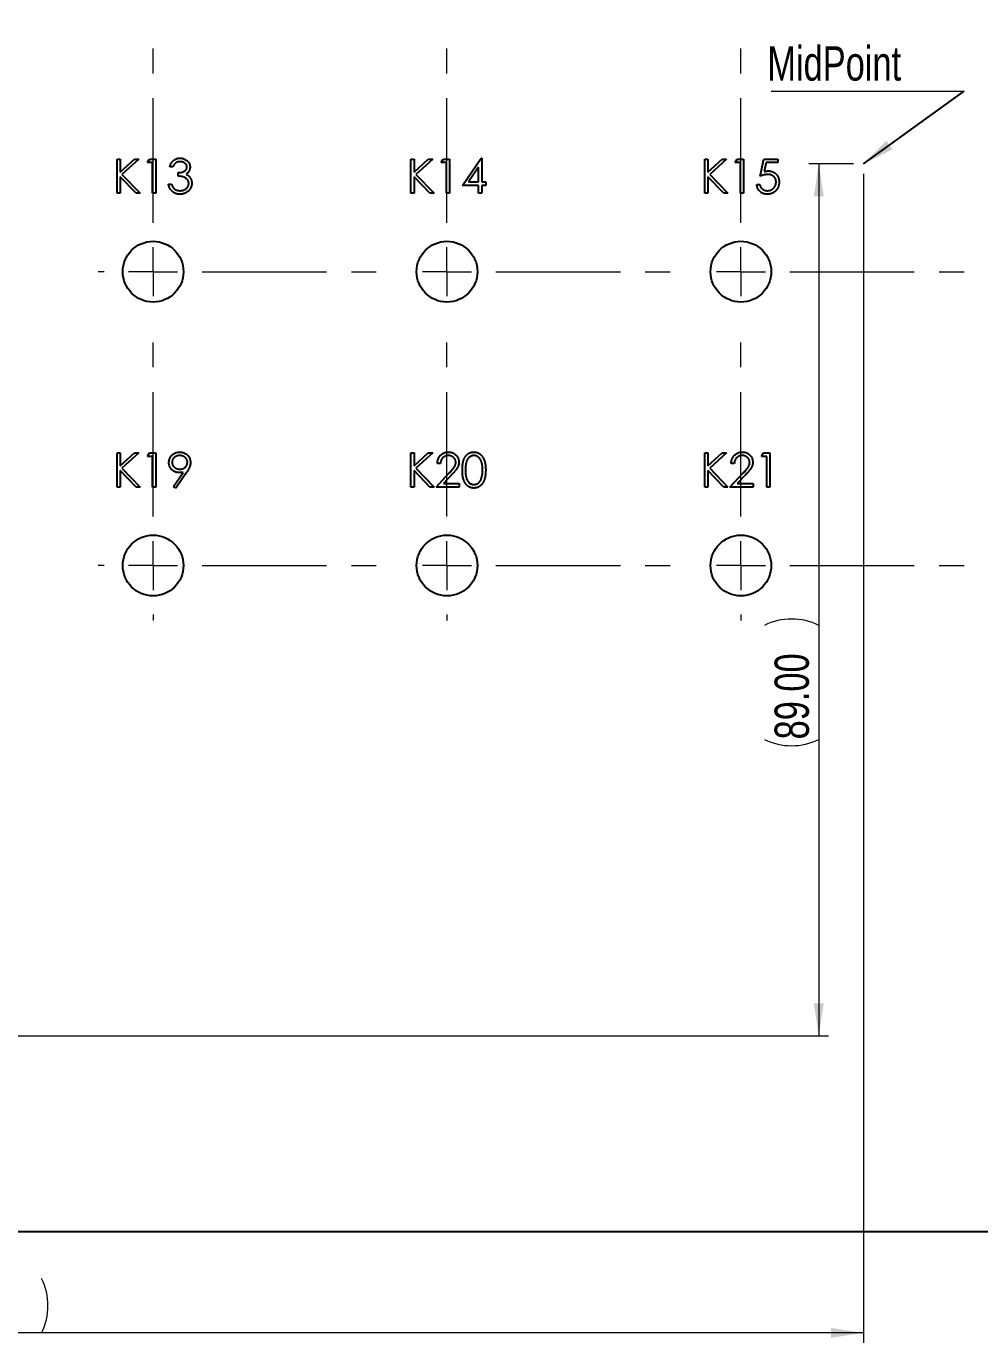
# Model space of a CAD drawing. Header units: millimetres. Extents: x 0 to 589, y 0 to 415.
# Drawn here: x 170.3 to 267.6, y 151.4 to 285.8 of the extents above; entities that cross this region are included whole.
import ezdxf

# ---------------------------------------------------------------- set-up
doc = ezdxf.new("R2010")
doc.units = ezdxf.units.MM
doc.linetypes.add('CENTERX2', pattern=[20.32, 12.7, -2.54, 2.54, -2.54])
doc.styles.add('SLDTEXTSTYLE1', font='TXT', dxfattribs={"width": 0.75})
doc.dimstyles.new('SLDDIMSTYLE0', dxfattribs={"dimtxt": 3.5, "dimasz": 3.302, "dimexe": 0, "dimexo": 0.0625, "dimgap": 0.875, "dimtad": 1, "dimrnd": 1e-09, "dimzin": 4, "dimdsep": 46, "dimtxsty": 'SLDTEXTSTYLE1', "dimsah": 1, "dimcen": 0.09, "dimadec": 0, "dimazin": 1, "dimtfac": 1, "dimtofl": 0, "dimtmove": 0, "dimatfit": 3, "dimfxl": 1, "dimfrac": 2, "dimtolj": 1, "dimtzin": 12, "dimarcsym": 0})
doc.dimstyles.new('SLDDIMSTYLE4', dxfattribs={"dimtxt": 0.18, "dimasz": 3.302, "dimexe": 0, "dimexo": 0.0625, "dimgap": 0, "dimtad": 0, "dimtih": 1, "dimtoh": 1, "dimdec": 0, "dimrnd": 1e-09, "dimzin": 0, "dimdsep": 46, "dimtxsty": 'Standard', "dimsah": 1, "dimcen": 0.09, "dimadec": 0, "dimazin": 0, "dimtfac": 3.302, "dimtdec": 0, "dimtofl": 0, "dimtmove": 0, "dimatfit": 3, "dimfxl": 1, "dimfrac": 2, "dimtolj": 1, "dimtzin": 0, "dimarcsym": 0})

# ---------------------------------------------------------------- blocks, each defined once
blk = doc.blocks.new('_D_4')
at = {"color": 7, "linetype": 'Continuous', "lineweight": 0}
for p, q in [((255.75, 270.76), (255.75, 151.42)), ((73.75, 181.76), (73.75, 151.42)), ((255.75, 152.42), (73.75, 152.42))]:
    blk.add_line(p, q, dxfattribs=at)
at = {"color": 7, "linetype": 'Continuous', "lineweight": 18}
for centre, start, end in [((163.2, 155.2), 153.4349, 206.5651), ((166.31, 155.2), 333.4349, 26.5651)]:
    blk.add_arc(centre, 6.21, start, end, dxfattribs=at)
for points in [[(73.75, 152.42), (77.05, 151.91), (77.05, 152.93)], [(255.75, 152.42), (252.45, 152.93), (252.45, 151.91)]]:
    blk.add_solid(points, dxfattribs=at)
at = {"color": 7, "linetype": 'Continuous', "lineweight": 18, "insert": (157.64, 156.93), "char_height": 3.5, "attachment_point": 1, "style": 'SLDTEXTSTYLE1'}
blk.add_mtext('182.00', dxfattribs=at)
blk = doc.blocks.new('_D_5')
at = {"color": 7, "linetype": 'Continuous', "lineweight": 0}
for p, q in [((254.75, 271.76), (250.2, 271.76)), ((251.2, 271.76), (251.2, 182.76)), ((146.25, 182.76), (252.2, 182.76))]:
    blk.add_line(p, q, dxfattribs=at)
at = {"color": 7, "linetype": 'Continuous', "lineweight": 18}
for centre, start, end in [((248.43, 219.09), 63.4349, 116.5651), ((248.43, 218.57), 243.4349, 296.5651)]:
    blk.add_arc(centre, 6.21, start, end, dxfattribs=at)
for points in [[(251.2, 271.76), (250.7, 268.46), (251.71, 268.46)], [(251.2, 182.76), (251.71, 186.06), (250.7, 186.06)]]:
    blk.add_solid(points, dxfattribs=at)
at = {"color": 7, "linetype": 'Continuous', "lineweight": 18, "insert": (246.69, 213.01), "char_height": 3.5, "attachment_point": 1, "rotation": 90, "style": 'SLDTEXTSTYLE1'}
blk.add_mtext('89.00', dxfattribs=at)
blk = doc.blocks.new('SW_NOTE_0')
at = {"color": 0, "linetype": 'Continuous', "lineweight": 0}
blk.add_line((-19.71, 0), (0, 0), dxfattribs=at)
at = {"color": 0, "linetype": 'Continuous', "lineweight": 0, "insert": (-20.1, 4.59), "char_height": 3.5, "attachment_point": 1, "style": 'SLDTEXTSTYLE1'}
blk.add_mtext('MidPoint', dxfattribs=at)
blk = doc.blocks.new('SW_CENTERMARKSYMBOL_6')
at = {"color": 0, "linetype": 'Continuous', "lineweight": 18}
for p, q in [((-120, 5), (-120, 5.6)), ((-90, 5), (-90, 5.6)), ((-60, 5), (-60, 5.6)), ((-30, 5), (-30, 5.6)), ((0, 5), (0, 5.6)), ((30, 5), (30, 5.6)), ((-120, 0), (-120, 2.5)), ((-90, 0), (-90, 2.5)), ((-60, 0), (-60, 2.5)), ((-30, 0), (-30, 2.5)), ((0, 0), (0, 2.5)), ((30, 0), (30, 2.5)), ((-125, 0), (-125.6, 0)), ((-120, 0), (-122.5, 0)), ((-120, 0), (-120, -2.5)), ((-120, 0), (-117.5, 0)), ((-90, 0), (-92.5, 0)), ((-90, 0), (-90, -2.5)), ((-90, 0), (-87.5, 0)), ((-60, 0), (-62.5, 0)), ((-60, 0), (-60, -2.5)), ((-60, 0), (-57.5, 0)), ((-30, 0), (-32.5, 0)), ((-30, 0), (-30, -2.5)), ((-30, 0), (-27.5, 0)), ((0, 0), (-2.5, 0)), ((0, 0), (0, -2.5)), ((0, 0), (2.5, 0)), ((30, 0), (27.5, 0)), ((30, 0), (30, -2.5)), ((30, 0), (32.5, 0)), ((35, 0), (35.6, 0)), ((-120, -30), (-120, -27.5)), ((-90, -30), (-90, -27.5)), ((-60, -30), (-60, -27.5)), ((-30, -30), (-30, -27.5)), ((0, -30), (0, -27.5)), ((30, -30), (30, -27.5)), ((-125, -30), (-125.6, -30)), ((-120, -30), (-122.5, -30)), ((-120, -30), (-120, -32.5)), ((-120, -30), (-117.5, -30)), ((-90, -30), (-92.5, -30)), ((-90, -30), (-90, -32.5)), ((-90, -30), (-87.5, -30)), ((-60, -30), (-62.5, -30)), ((-60, -30), (-60, -32.5)), ((-60, -30), (-57.5, -30)), ((-30, -30), (-32.5, -30)), ((-30, -30), (-30, -32.5)), ((-30, -30), (-27.5, -30)), ((0, -30), (-2.5, -30)), ((0, -30), (0, -32.5)), ((0, -30), (2.5, -30)), ((30, -30), (27.5, -30)), ((30, -30), (30, -32.5)), ((30, -30), (32.5, -30)), ((35, -30), (35.6, -30)), ((-120, -60), (-120, -57.5)), ((-90, -60), (-90, -57.5)), ((-60, -60), (-60, -57.5)), ((-30, -60), (-30, -57.5)), ((0, -60), (0, -57.5)), ((30, -60), (30, -57.5)), ((-125, -60), (-125.6, -60)), ((-120, -60), (-122.5, -60)), ((-120, -60), (-120, -62.5)), ((-120, -60), (-117.5, -60)), ((-90, -60), (-92.5, -60)), ((-90, -60), (-90, -62.5)), ((-90, -60), (-87.5, -60)), ((-60, -60), (-62.5, -60)), ((-60, -60), (-60, -62.5)), ((-60, -60), (-57.5, -60)), ((-30, -60), (-32.5, -60)), ((-30, -60), (-30, -62.5)), ((-30, -60), (-27.5, -60)), ((0, -60), (-2.5, -60)), ((0, -60), (0, -62.5)), ((0, -60), (2.5, -60)), ((30, -60), (27.5, -60)), ((30, -60), (30, -62.5)), ((30, -60), (32.5, -60)), ((35, -60), (35.6, -60)), ((-120, -90), (-120, -87.5)), ((-90, -90), (-90, -87.5)), ((-60, -90), (-60, -87.5)), ((-30, -90), (-30, -87.5)), ((0, -90), (0, -87.5)), ((30, -90), (30, -87.5)), ((-125, -90), (-125.6, -90)), ((-120, -90), (-122.5, -90)), ((-120, -90), (-120, -92.5)), ((-120, -90), (-117.5, -90)), ((-90, -90), (-92.5, -90)), ((-90, -90), (-90, -92.5)), ((-90, -90), (-87.5, -90)), ((-60, -90), (-62.5, -90)), ((-60, -90), (-60, -92.5)), ((-60, -90), (-57.5, -90)), ((-30, -90), (-32.5, -90)), ((-30, -90), (-30, -92.5)), ((-30, -90), (-27.5, -90)), ((0, -90), (-2.5, -90)), ((0, -90), (0, -92.5)), ((0, -90), (2.5, -90)), ((30, -90), (27.5, -90)), ((30, -90), (30, -92.5)), ((30, -90), (32.5, -90)), ((35, -90), (35.6, -90)), ((-120, -95), (-120, -95.6)), ((-90, -95), (-90, -95.6)), ((-60, -95), (-60, -95.6)), ((-30, -95), (-30, -95.6)), ((0, -95), (0, -95.6)), ((30, -95), (30, -95.6))]:
    blk.add_line(p, q, dxfattribs=at)
at = {"color": 0, "linetype": 'CENTERX2', "lineweight": 18}
for p, q in [((-115, 0), (-95, 0)), ((-85, 0), (-65, 0)), ((-55, 0), (-35, 0)), ((-25, 0), (-5, 0)), ((5, 0), (25, 0)), ((-120, -25), (-120, -5)), ((-90, -25), (-90, -5)), ((-60, -25), (-60, -5)), ((-30, -25), (-30, -5)), ((0, -25), (0, -5)), ((30, -25), (30, -5)), ((-115, -30), (-95, -30)), ((-85, -30), (-65, -30)), ((-55, -30), (-35, -30)), ((-25, -30), (-5, -30)), ((5, -30), (25, -30)), ((-120, -55), (-120, -35)), ((-90, -55), (-90, -35)), ((-60, -55), (-60, -35)), ((-30, -55), (-30, -35)), ((0, -55), (0, -35)), ((30, -55), (30, -35)), ((-115, -60), (-95, -60)), ((-85, -60), (-65, -60)), ((-55, -60), (-35, -60)), ((-25, -60), (-5, -60)), ((5, -60), (25, -60)), ((-120, -85), (-120, -65)), ((-90, -85), (-90, -65)), ((-60, -85), (-60, -65)), ((-30, -85), (-30, -65)), ((0, -85), (0, -65)), ((30, -85), (30, -65)), ((-115, -90), (-95, -90)), ((-85, -90), (-65, -90)), ((-55, -90), (-35, -90)), ((-25, -90), (-5, -90)), ((5, -90), (25, -90))]:
    blk.add_line(p, q, dxfattribs=at)

msp = doc.modelspace()

# ---------------------------------------------------------------- linework, layer by layer
at = {"color": 7, "linetype": 'Continuous', "lineweight": 25}
for p, q in [((179.572, 272.26), (179.886, 272.26)), ((179.572, 268.76), (179.572, 272.26)), ((179.886, 270.927), (181.345, 272.26)), ((179.886, 272.26), (179.886, 270.927)), ((181.793, 272.26), (180.073, 270.689)), ((181.345, 272.26), (181.793, 272.26)), ((182.668, 271.901), (182.873, 272.26)), ((183.206, 271.901), (182.668, 271.901)), ((182.873, 272.26), (183.52, 272.26)), ((183.206, 268.76), (183.206, 271.901)), ((183.52, 272.26), (183.52, 268.76)), ((209.572, 272.26), (209.886, 272.26)), ((209.572, 268.76), (209.572, 272.26)), ((209.886, 270.927), (211.345, 272.26)), ((209.886, 272.26), (209.886, 270.927)), ((211.793, 272.26), (210.073, 270.689)), ((211.345, 272.26), (211.793, 272.26)), ((212.668, 271.901), (212.873, 272.26)), ((213.206, 271.901), (212.668, 271.901)), ((212.873, 272.26), (213.52, 272.26)), ((213.206, 268.76), (213.206, 271.901)), ((213.52, 272.26), (213.52, 268.76)), ((214.822, 269.568), (216.732, 272.35)), ((216.732, 272.35), (216.796, 272.35)), ((216.796, 272.35), (216.796, 269.927)), ((239.572, 272.26), (239.886, 272.26)), ((239.572, 268.76), (239.572, 272.26)), ((239.886, 270.927), (241.345, 272.26)), ((239.886, 272.26), (239.886, 270.927)), ((241.793, 272.26), (240.073, 270.689)), ((241.345, 272.26), (241.793, 272.26)), ((242.668, 271.901), (242.873, 272.26)), ((243.206, 271.901), (242.668, 271.901)), ((242.873, 272.26), (243.52, 272.26)), ((243.206, 268.76), (243.206, 271.901)), ((243.52, 272.26), (243.52, 268.76)), ((245.226, 270.51), (245.584, 272.26)), ((245.584, 272.26), (247.02, 272.26)), ((245.83, 271.901), (245.641, 270.98)), ((247.02, 271.901), (245.83, 271.901)), ((247.02, 272.26), (247.02, 271.901)), ((179.886, 270.449), (179.886, 268.76)), ((181.509, 268.76), (179.886, 270.449)), ((180.073, 270.689), (181.927, 268.76)), ((185.27, 271.452), (184.956, 271.452)), ((185.809, 270.51), (185.809, 270.869)), ((209.886, 270.449), (209.886, 268.76)), ((211.509, 268.76), (209.886, 270.449)), ((210.073, 270.689), (211.927, 268.76)), ((216.482, 271.447), (215.439, 269.927)), ((216.482, 269.927), (216.482, 271.447)), ((239.886, 270.449), (239.886, 268.76)), ((241.509, 268.76), (239.886, 270.449)), ((240.073, 270.689), (241.927, 268.76)), ((184.822, 269.702), (185.136, 269.702)), ((216.482, 269.568), (214.822, 269.568)), ((215.439, 269.927), (216.482, 269.927)), ((216.482, 268.76), (216.482, 269.568)), ((216.796, 269.927), (217.2, 269.927)), ((216.796, 269.568), (216.796, 268.76)), ((217.2, 269.568), (216.796, 269.568)), ((217.2, 269.927), (217.2, 269.568)), ((244.867, 269.657), (245.181, 269.657)), ((179.886, 268.76), (179.572, 268.76)), ((181.927, 268.76), (181.509, 268.76)), ((183.52, 268.76), (183.206, 268.76)), ((209.886, 268.76), (209.572, 268.76)), ((211.927, 268.76), (211.509, 268.76)), ((213.52, 268.76), (213.206, 268.76)), ((216.796, 268.76), (216.482, 268.76)), ((239.886, 268.76), (239.572, 268.76)), ((241.927, 268.76), (241.509, 268.76)), ((243.52, 268.76), (243.206, 268.76)), ((179.572, 242.26), (179.886, 242.26)), ((179.572, 238.76), (179.572, 242.26)), ((179.886, 240.927), (181.345, 242.26)), ((179.886, 242.26), (179.886, 240.927)), ((181.793, 242.26), (180.073, 240.689)), ((181.345, 242.26), (181.793, 242.26)), ((182.668, 241.901), (182.873, 242.26)), ((183.206, 241.901), (182.668, 241.901)), ((182.873, 242.26), (183.52, 242.26)), ((183.206, 238.76), (183.206, 241.901)), ((183.52, 242.26), (183.52, 238.76)), ((209.572, 242.26), (209.886, 242.26)), ((209.572, 238.76), (209.572, 242.26)), ((209.886, 240.927), (211.345, 242.26)), ((209.886, 242.26), (209.886, 240.927)), ((211.793, 242.26), (210.073, 240.689)), ((211.345, 242.26), (211.793, 242.26)), ((239.572, 242.26), (239.886, 242.26)), ((239.572, 238.76), (239.572, 242.26)), ((239.886, 240.927), (241.345, 242.26)), ((239.886, 242.26), (239.886, 240.927)), ((241.793, 242.26), (240.073, 240.689)), ((241.345, 242.26), (241.793, 242.26)), ((245.36, 241.901), (245.566, 242.26)), ((245.899, 241.901), (245.36, 241.901)), ((245.566, 242.26), (246.213, 242.26)), ((245.899, 238.76), (245.899, 241.901)), ((246.213, 242.26), (246.213, 238.76)), ((180.073, 240.689), (181.927, 238.76)), ((210.073, 240.689), (211.927, 238.76)), ((212.578, 241.183), (212.264, 241.183)), ((240.073, 240.689), (241.927, 238.76)), ((242.578, 241.183), (242.264, 241.183)), ((179.886, 240.449), (179.886, 238.76)), ((181.509, 238.76), (179.886, 240.449)), ((185.333, 238.845), (186.307, 240.267)), ((186.662, 240.246), (185.584, 238.67)), ((209.886, 240.449), (209.886, 238.76)), ((211.509, 238.76), (209.886, 240.449)), ((212.129, 238.76), (213.487, 240.208)), ((213.755, 240.053), (212.879, 239.119)), ((239.886, 240.449), (239.886, 238.76)), ((241.509, 238.76), (239.886, 240.449)), ((242.129, 238.76), (243.487, 240.208)), ((243.755, 240.053), (242.879, 239.119)), ((179.886, 238.76), (179.572, 238.76)), ((181.927, 238.76), (181.509, 238.76)), ((183.52, 238.76), (183.206, 238.76)), ((185.584, 238.67), (185.333, 238.845)), ((209.886, 238.76), (209.572, 238.76)), ((211.927, 238.76), (211.509, 238.76)), ((214.508, 238.76), (212.129, 238.76)), ((212.879, 239.119), (214.508, 239.119)), ((214.508, 239.119), (214.508, 238.76)), ((239.886, 238.76), (239.572, 238.76)), ((241.927, 238.76), (241.509, 238.76)), ((244.508, 238.76), (242.129, 238.76)), ((242.879, 239.119), (244.508, 239.119)), ((244.508, 239.119), (244.508, 238.76)), ((246.213, 238.76), (245.899, 238.76)), ((43.251, 162.76), (468.251, 162.76))]:
    msp.add_line(p, q, dxfattribs=at)
for centre in [(183.251, 260.76), (213.251, 260.76), (243.251, 260.76), (183.251, 230.76), (213.251, 230.76), (243.251, 230.76)]:
    msp.add_circle(centre, 3.1, dxfattribs=at)
for points, knots in [([(184.956, 271.452), (184.965, 271.487), (184.981, 271.556), (185.016, 271.655), (185.054, 271.748), (185.099, 271.834), (185.149, 271.915), (185.206, 271.988), (185.267, 272.057), (185.335, 272.118), (185.406, 272.173), (185.481, 272.219), (185.559, 272.26), (185.641, 272.293), (185.726, 272.318), (185.814, 272.336), (185.905, 272.348), (185.967, 272.349), (185.998, 272.35)], [0, 0, 0, 0, 0.0726253, 0.1419766, 0.2089849, 0.2739569, 0.3368893, 0.398745, 0.4601159, 0.5208249, 0.5809945, 0.6401519, 0.6986225, 0.7572711, 0.8164267, 0.876254, 0.9371653, 1, 1, 1, 1]), ([(186.002, 271.991), (185.963, 271.989), (185.885, 271.987), (185.772, 271.963), (185.668, 271.925), (185.588, 271.879), (185.53, 271.835), (185.487, 271.796), (185.446, 271.752), (185.408, 271.702), (185.37, 271.648), (185.335, 271.587), (185.301, 271.522), (185.281, 271.476), (185.27, 271.452)], [0, 0, 0, 0, 0.1227119, 0.239685, 0.3518159, 0.4637661, 0.5208178, 0.5794483, 0.6406041, 0.7052975, 0.7736339, 0.8446694, 0.9200565, 1, 1, 1, 1]), ([(185.998, 272.35), (186.044, 272.348), (186.134, 272.346), (186.267, 272.321), (186.395, 272.281), (186.517, 272.227), (186.63, 272.16), (186.731, 272.08), (186.818, 271.988), (186.891, 271.888), (186.948, 271.78), (186.99, 271.669), (187.015, 271.556), (187.019, 271.479), (187.02, 271.44)], [0, 0, 0, 0, 0.0902542, 0.1785398, 0.266093, 0.354631, 0.4418862, 0.5257469, 0.6081136, 0.6901973, 0.7708215, 0.8483262, 0.9240117, 1, 1, 1, 1]), ([(186.706, 271.442), (186.706, 271.46), (186.705, 271.496), (186.695, 271.549), (186.679, 271.601), (186.658, 271.651), (186.629, 271.698), (186.594, 271.744), (186.553, 271.787), (186.506, 271.828), (186.456, 271.867), (186.401, 271.9), (186.342, 271.928), (186.281, 271.951), (186.216, 271.969), (186.147, 271.981), (186.076, 271.989), (186.027, 271.99), (186.002, 271.991)], [0, 0, 0, 0, 0.0552745, 0.1099661, 0.1632474, 0.2180762, 0.2733009, 0.3309093, 0.3909945, 0.454176, 0.5188615, 0.5833105, 0.6485167, 0.7150309, 0.7825021, 0.8523227, 0.9249285, 1, 1, 1, 1]), ([(185.809, 270.869), (185.852, 270.87), (185.937, 270.871), (186.061, 270.888), (186.179, 270.913), (186.29, 270.949), (186.39, 270.992), (186.478, 271.042), (186.55, 271.098), (186.608, 271.159), (186.652, 271.226), (186.684, 271.295), (186.703, 271.367), (186.705, 271.417), (186.706, 271.442)], [0, 0, 0, 0, 0.1101656, 0.2157873, 0.3180274, 0.417574, 0.5116505, 0.5961621, 0.6729345, 0.7436696, 0.810677, 0.874059, 0.9366963, 1, 1, 1, 1]), ([(186.886, 269.77), (186.884, 269.802), (186.881, 269.867), (186.858, 269.963), (186.82, 270.055), (186.766, 270.142), (186.701, 270.223), (186.624, 270.295), (186.536, 270.355), (186.455, 270.396), (186.383, 270.424), (186.322, 270.442), (186.253, 270.458), (186.178, 270.473), (186.096, 270.485), (186.006, 270.496), (185.91, 270.504), (185.843, 270.508), (185.809, 270.51)], [0, 0, 0, 0, 0.0669092, 0.1334854, 0.2010351, 0.2712343, 0.34288, 0.4138361, 0.4859766, 0.5602296, 0.5998842, 0.6440548, 0.6918919, 0.7446875, 0.8014918, 0.8628577, 0.9293284, 1, 1, 1, 1]), ([(187.02, 271.44), (187.019, 271.403), (187.017, 271.331), (186.998, 271.225), (186.965, 271.126), (186.92, 271.032), (186.862, 270.944), (186.791, 270.862), (186.707, 270.786), (186.644, 270.743), (186.612, 270.72)], [0, 0, 0, 0, 0.1280675, 0.2506083, 0.3706302, 0.4900722, 0.6103748, 0.7343131, 0.8632165, 1, 1, 1, 1]), ([(186.612, 270.72), (186.649, 270.702), (186.723, 270.667), (186.823, 270.597), (186.914, 270.516), (186.965, 270.453), (186.991, 270.422)], [0, 0, 0, 0, 0.2538796, 0.5030089, 0.7502911, 1, 1, 1, 1]), ([(186.991, 270.422), (187.008, 270.399), (187.041, 270.353), (187.082, 270.279), (187.12, 270.205), (187.149, 270.128), (187.172, 270.049), (187.188, 269.968), (187.198, 269.884), (187.199, 269.828), (187.2, 269.8)], [0, 0, 0, 0, 0.12813551, 0.25417271, 0.37811165, 0.50171226, 0.62398631, 0.74709561, 0.87287464, 1, 1, 1, 1]), ([(245.997, 270.689), (245.97, 270.689), (245.914, 270.688), (245.828, 270.679), (245.737, 270.665), (245.643, 270.645), (245.544, 270.619), (245.442, 270.589), (245.335, 270.552), (245.263, 270.524), (245.226, 270.51)], [0, 0, 0, 0, 0.10220304, 0.21102334, 0.32509966, 0.4465021, 0.57378772, 0.70890071, 0.85035787, 1, 1, 1, 1]), ([(245.641, 270.98), (245.678, 270.991), (245.75, 271.01), (245.856, 271.032), (245.957, 271.046), (246.022, 271.048), (246.054, 271.048)], [0, 0, 0, 0, 0.2750684, 0.5329015, 0.7739735, 1, 1, 1, 1]), ([(246.841, 269.917), (246.84, 269.945), (246.839, 270), (246.828, 270.08), (246.81, 270.156), (246.785, 270.228), (246.752, 270.297), (246.713, 270.361), (246.666, 270.421), (246.612, 270.476), (246.552, 270.527), (246.487, 270.57), (246.417, 270.606), (246.342, 270.638), (246.262, 270.661), (246.178, 270.678), (246.089, 270.687), (246.028, 270.689), (245.997, 270.689)], [0, 0, 0, 0, 0.0653514, 0.127916, 0.1883602, 0.2472161, 0.3056301, 0.3637698, 0.4226609, 0.4826873, 0.5433002, 0.604118, 0.6649649, 0.7274135, 0.7914676, 0.8580554, 0.9270368, 1, 1, 1, 1]), ([(246.054, 271.048), (246.093, 271.048), (246.169, 271.046), (246.282, 271.03), (246.389, 271.005), (246.491, 270.97), (246.588, 270.925), (246.679, 270.869), (246.765, 270.803), (246.845, 270.728), (246.918, 270.645), (246.981, 270.556), (247.035, 270.461), (247.079, 270.36), (247.114, 270.254), (247.137, 270.142), (247.152, 270.025), (247.154, 269.944), (247.155, 269.903)], [0, 0, 0, 0, 0.06580765, 0.12939427, 0.19089406, 0.25128107, 0.31081496, 0.37037099, 0.43076826, 0.49288125, 0.55510395, 0.61606705, 0.67725603, 0.73825981, 0.80076213, 0.86477758, 0.93104529, 1, 1, 1, 1]), ([(185.989, 268.67), (185.952, 268.671), (185.878, 268.673), (185.77, 268.684), (185.666, 268.706), (185.568, 268.734), (185.474, 268.771), (185.385, 268.816), (185.301, 268.869), (185.222, 268.931), (185.148, 269.001), (185.081, 269.079), (185.02, 269.164), (184.967, 269.257), (184.92, 269.357), (184.88, 269.465), (184.846, 269.58), (184.83, 269.661), (184.822, 269.702)], [0, 0, 0, 0, 0.0655412, 0.1289632, 0.1903771, 0.2500924, 0.3085484, 0.366398, 0.4245422, 0.48317, 0.5422434, 0.6017394, 0.662506, 0.7248555, 0.7891278, 0.8563464, 0.9262952, 1, 1, 1, 1]), ([(185.136, 269.702), (185.144, 269.675), (185.16, 269.623), (185.187, 269.547), (185.218, 269.478), (185.251, 269.415), (185.286, 269.357), (185.325, 269.305), (185.365, 269.258), (185.395, 269.231), (185.41, 269.218)], [0, 0, 0, 0, 0.1497704, 0.2913164, 0.4259664, 0.5521596, 0.6715274, 0.7861216, 0.8953251, 1, 1, 1, 1]), ([(185.41, 269.218), (185.43, 269.203), (185.469, 269.173), (185.532, 269.135), (185.599, 269.101), (185.671, 269.076), (185.746, 269.054), (185.826, 269.04), (185.909, 269.03), (185.966, 269.03), (185.995, 269.029)], [0, 0, 0, 0, 0.1182713, 0.2361775, 0.3556629, 0.4759042, 0.6001273, 0.7286081, 0.8613135, 1, 1, 1, 1]), ([(187.2, 269.8), (187.198, 269.751), (187.194, 269.653), (187.162, 269.508), (187.113, 269.367), (187.042, 269.232), (186.957, 269.106), (186.854, 268.993), (186.737, 268.895), (186.606, 268.814), (186.465, 268.749), (186.313, 268.704), (186.154, 268.675), (186.045, 268.672), (185.989, 268.67)], [0, 0, 0, 0, 0.0796483, 0.1589217, 0.2396195, 0.3226094, 0.4060346, 0.4876021, 0.5696846, 0.6530361, 0.7374357, 0.8224778, 0.9097477, 1, 1, 1, 1]), ([(185.995, 269.029), (186.027, 269.03), (186.091, 269.031), (186.185, 269.042), (186.274, 269.058), (186.357, 269.083), (186.436, 269.114), (186.509, 269.153), (186.578, 269.198), (186.642, 269.249), (186.699, 269.306), (186.749, 269.365), (186.791, 269.426), (186.826, 269.49), (186.853, 269.557), (186.871, 269.626), (186.884, 269.697), (186.885, 269.745), (186.886, 269.77)], [0, 0, 0, 0, 0.07607174, 0.14875171, 0.21840279, 0.28575958, 0.35059802, 0.41496404, 0.47806934, 0.54176068, 0.60434986, 0.66407502, 0.72146362, 0.77758713, 0.83264445, 0.88784351, 0.94346034, 1, 1, 1, 1]), ([(245.934, 268.67), (245.899, 268.671), (245.831, 268.672), (245.73, 268.686), (245.634, 268.707), (245.541, 268.737), (245.453, 268.776), (245.37, 268.824), (245.289, 268.879), (245.215, 268.944), (245.145, 269.015), (245.084, 269.092), (245.028, 269.174), (244.981, 269.261), (244.94, 269.353), (244.909, 269.45), (244.883, 269.552), (244.872, 269.622), (244.867, 269.657)], [0, 0, 0, 0, 0.06542114, 0.12870837, 0.19023614, 0.2507244, 0.31063718, 0.37076641, 0.43161474, 0.49352297, 0.55588346, 0.61734237, 0.67866804, 0.74071136, 0.80298536, 0.86680258, 0.93234717, 1, 1, 1, 1]), ([(245.181, 269.657), (245.188, 269.624), (245.203, 269.56), (245.236, 269.47), (245.276, 269.389), (245.323, 269.318), (245.38, 269.255), (245.444, 269.2), (245.517, 269.15), (245.597, 269.108), (245.682, 269.072), (245.771, 269.048), (245.861, 269.032), (245.922, 269.03), (245.953, 269.029)], [0, 0, 0, 0, 0.0946873, 0.1819942, 0.2643769, 0.3421799, 0.4186176, 0.4965091, 0.5773691, 0.6615106, 0.7467326, 0.831258, 0.9152056, 1, 1, 1, 1]), ([(247.155, 269.903), (247.154, 269.875), (247.153, 269.818), (247.146, 269.734), (247.133, 269.652), (247.116, 269.571), (247.093, 269.493), (247.066, 269.416), (247.033, 269.341), (246.996, 269.267), (246.955, 269.197), (246.909, 269.132), (246.861, 269.069), (246.809, 269.012), (246.752, 268.958), (246.693, 268.909), (246.63, 268.864), (246.563, 268.824), (246.494, 268.787), (246.422, 268.756), (246.347, 268.729), (246.27, 268.708), (246.19, 268.691), (246.107, 268.679), (246.021, 268.671), (245.964, 268.67), (245.934, 268.67)], [0, 0, 0, 0, 0.0440145, 0.0874341, 0.1301184, 0.1725537, 0.2145548, 0.2562981, 0.2984382, 0.340849, 0.3827152, 0.423924, 0.4642462, 0.5040737, 0.5438619, 0.5835667, 0.6230943, 0.6632291, 0.7035513, 0.7439379, 0.7845413, 0.8257501, 0.8677574, 0.9107452, 0.9549144, 1, 1, 1, 1]), ([(245.953, 269.029), (245.983, 269.03), (246.042, 269.032), (246.128, 269.044), (246.212, 269.063), (246.292, 269.092), (246.37, 269.127), (246.443, 269.171), (246.514, 269.223), (246.58, 269.282), (246.641, 269.347), (246.695, 269.416), (246.74, 269.49), (246.777, 269.568), (246.806, 269.65), (246.826, 269.735), (246.838, 269.825), (246.84, 269.886), (246.841, 269.917)], [0, 0, 0, 0, 0.0642073, 0.1264247, 0.1876803, 0.2482164, 0.3083051, 0.369661, 0.4316986, 0.4959469, 0.559758, 0.6222954, 0.6839106, 0.7450924, 0.8067402, 0.8690866, 0.93329, 1, 1, 1, 1]), ([(184.867, 241.278), (184.868, 241.327), (184.872, 241.423), (184.899, 241.563), (184.944, 241.696), (185.007, 241.821), (185.086, 241.936), (185.181, 242.039), (185.292, 242.13), (185.415, 242.208), (185.548, 242.271), (185.688, 242.317), (185.833, 242.344), (185.931, 242.348), (185.981, 242.35)], [0, 0, 0, 0, 0.0852491, 0.1673266, 0.2481753, 0.3288291, 0.4099081, 0.4905845, 0.5729935, 0.6582649, 0.7442216, 0.8290604, 0.9139383, 1, 1, 1, 1]), ([(185.964, 241.991), (185.938, 241.99), (185.886, 241.988), (185.808, 241.979), (185.735, 241.963), (185.663, 241.941), (185.595, 241.912), (185.53, 241.877), (185.468, 241.835), (185.41, 241.788), (185.355, 241.736), (185.309, 241.681), (185.27, 241.623), (185.237, 241.563), (185.212, 241.5), (185.193, 241.434), (185.183, 241.365), (185.181, 241.319), (185.181, 241.295)], [0, 0, 0, 0, 0.0687118, 0.1348121, 0.1995376, 0.2633349, 0.3267475, 0.3903285, 0.4541258, 0.5192033, 0.5835101, 0.6454972, 0.7052898, 0.7634876, 0.8218564, 0.8800043, 0.9391077, 1, 1, 1, 1]), ([(186.751, 241.295), (186.75, 241.319), (186.749, 241.365), (186.739, 241.434), (186.72, 241.5), (186.695, 241.563), (186.662, 241.623), (186.623, 241.681), (186.576, 241.736), (186.522, 241.788), (186.463, 241.835), (186.401, 241.877), (186.336, 241.912), (186.268, 241.941), (186.196, 241.963), (186.122, 241.979), (186.044, 241.988), (185.991, 241.99), (185.964, 241.991)], [0, 0, 0, 0, 0.0607601, 0.1197352, 0.1777569, 0.235999, 0.2940704, 0.3537332, 0.4159726, 0.4801398, 0.5450761, 0.6087349, 0.6721779, 0.7354528, 0.7991116, 0.8642837, 0.9308371, 1, 1, 1, 1]), ([(185.981, 242.35), (186.029, 242.348), (186.125, 242.344), (186.266, 242.318), (186.401, 242.273), (186.529, 242.211), (186.648, 242.134), (186.755, 242.042), (186.847, 241.935), (186.925, 241.816), (186.987, 241.687), (187.032, 241.554), (187.06, 241.415), (187.063, 241.321), (187.065, 241.274)], [0, 0, 0, 0, 0.08553211, 0.16900338, 0.25194325, 0.33568201, 0.41940859, 0.5012649, 0.58370294, 0.66800036, 0.75191866, 0.83459771, 0.91652567, 1, 1, 1, 1]), ([(212.264, 241.183), (212.266, 241.225), (212.27, 241.307), (212.289, 241.426), (212.316, 241.54), (212.354, 241.648), (212.401, 241.75), (212.458, 241.847), (212.525, 241.938), (212.601, 242.023), (212.684, 242.1), (212.773, 242.166), (212.867, 242.223), (212.965, 242.27), (213.069, 242.305), (213.177, 242.331), (213.289, 242.347), (213.366, 242.349), (213.405, 242.35)], [0, 0, 0, 0, 0.06879079, 0.13510329, 0.19897867, 0.2619043, 0.32349497, 0.38519538, 0.44696924, 0.50976478, 0.57225057, 0.63340518, 0.69325116, 0.75258316, 0.81257927, 0.87327508, 0.93554994, 1, 1, 1, 1]), ([(213.389, 241.991), (213.362, 241.99), (213.308, 241.989), (213.229, 241.979), (213.154, 241.962), (213.082, 241.939), (213.014, 241.909), (212.949, 241.872), (212.888, 241.829), (212.83, 241.779), (212.777, 241.724), (212.731, 241.662), (212.69, 241.595), (212.655, 241.523), (212.626, 241.446), (212.604, 241.363), (212.587, 241.275), (212.581, 241.214), (212.578, 241.183)], [0, 0, 0, 0, 0.0644387, 0.1265469, 0.1868872, 0.2458775, 0.3040409, 0.3621912, 0.4209759, 0.4806603, 0.5406003, 0.6006891, 0.6619358, 0.7244425, 0.7890384, 0.8563138, 0.926352, 1, 1, 1, 1]), ([(214.149, 241.281), (214.148, 241.305), (214.147, 241.352), (214.136, 241.421), (214.119, 241.488), (214.095, 241.552), (214.063, 241.613), (214.025, 241.672), (213.981, 241.729), (213.929, 241.782), (213.873, 241.831), (213.813, 241.874), (213.75, 241.91), (213.684, 241.939), (213.615, 241.962), (213.542, 241.979), (213.467, 241.989), (213.415, 241.99), (213.389, 241.991)], [0, 0, 0, 0, 0.0619654, 0.1221219, 0.1809885, 0.2399332, 0.2999058, 0.3599888, 0.4217757, 0.4865758, 0.5515348, 0.6150175, 0.6772586, 0.73973, 0.8030501, 0.8664951, 0.9319735, 1, 1, 1, 1]), ([(213.405, 242.35), (213.444, 242.349), (213.519, 242.347), (213.629, 242.332), (213.734, 242.308), (213.833, 242.275), (213.926, 242.23), (214.014, 242.176), (214.097, 242.114), (214.171, 242.041), (214.24, 241.963), (214.299, 241.879), (214.349, 241.793), (214.392, 241.703), (214.423, 241.609), (214.446, 241.513), (214.46, 241.412), (214.462, 241.344), (214.463, 241.309)], [0, 0, 0, 0, 0.0694755, 0.1365168, 0.2007888, 0.2638297, 0.325735, 0.3872907, 0.4495092, 0.5129678, 0.5762752, 0.6375801, 0.6979026, 0.7571721, 0.8165985, 0.8766532, 0.9372896, 1, 1, 1, 1]), ([(214.822, 240.509), (214.822, 240.565), (214.823, 240.674), (214.83, 240.832), (214.841, 240.981), (214.858, 241.12), (214.877, 241.25), (214.903, 241.369), (214.933, 241.479), (214.968, 241.579), (215.007, 241.672), (215.049, 241.758), (215.097, 241.838), (215.147, 241.913), (215.201, 241.982), (215.259, 242.046), (215.321, 242.103), (215.386, 242.155), (215.455, 242.2), (215.526, 242.24), (215.599, 242.274), (215.674, 242.301), (215.751, 242.324), (215.829, 242.339), (215.91, 242.348), (215.964, 242.349), (215.992, 242.35)], [0, 0, 0, 0, 0.0685946, 0.133246, 0.1943126, 0.2512792, 0.3045134, 0.3542349, 0.4004806, 0.4434108, 0.4840149, 0.5232523, 0.5610424, 0.5979002, 0.6335185, 0.6683144, 0.7024957, 0.7366854, 0.7702932, 0.8034373, 0.835913, 0.8684602, 0.9008465, 0.9334665, 0.9662576, 1, 1, 1, 1]), ([(216.002, 241.991), (215.964, 241.989), (215.886, 241.985), (215.772, 241.956), (215.662, 241.906), (215.575, 241.851), (215.508, 241.799), (215.461, 241.753), (215.417, 241.704), (215.376, 241.649), (215.338, 241.591), (215.303, 241.528), (215.271, 241.46), (215.242, 241.387), (215.217, 241.308), (215.196, 241.22), (215.176, 241.123), (215.162, 241.018), (215.15, 240.903), (215.142, 240.78), (215.136, 240.648), (215.136, 240.557), (215.136, 240.51)], [0, 0, 0, 0, 0.0603866, 0.1208832, 0.1827546, 0.247811, 0.2812991, 0.3150876, 0.3497024, 0.3848566, 0.4209662, 0.4585112, 0.4971747, 0.537602, 0.580503, 0.6274675, 0.6783882, 0.7339832, 0.7937467, 0.8577137, 0.9266979, 1, 1, 1, 1]), ([(215.992, 242.35), (216.02, 242.349), (216.075, 242.348), (216.157, 242.339), (216.237, 242.323), (216.315, 242.301), (216.391, 242.274), (216.465, 242.24), (216.537, 242.201), (216.606, 242.154), (216.673, 242.102), (216.737, 242.043), (216.796, 241.978), (216.853, 241.908), (216.905, 241.83), (216.955, 241.748), (216.999, 241.658), (217.042, 241.563), (217.079, 241.46), (217.112, 241.349), (217.139, 241.229), (217.161, 241.101), (217.179, 240.965), (217.191, 240.82), (217.198, 240.667), (217.199, 240.562), (217.2, 240.509)], [0, 0, 0, 0, 0.0337881, 0.0671939, 0.0998624, 0.1325666, 0.1651512, 0.1979132, 0.231319, 0.2650833, 0.2992553, 0.3343986, 0.3699428, 0.4062836, 0.4440638, 0.4829977, 0.5233544, 0.5655366, 0.6096129, 0.6563908, 0.7058855, 0.7583245, 0.8138318, 0.8727946, 0.9347222, 1, 1, 1, 1]), ([(216.886, 240.51), (216.885, 240.552), (216.884, 240.634), (216.88, 240.755), (216.869, 240.869), (216.858, 240.978), (216.84, 241.081), (216.821, 241.178), (216.796, 241.269), (216.769, 241.355), (216.739, 241.435), (216.705, 241.509), (216.668, 241.578), (216.629, 241.641), (216.587, 241.699), (216.541, 241.751), (216.494, 241.798), (216.427, 241.851), (216.339, 241.906), (216.23, 241.956), (216.117, 241.985), (216.041, 241.989), (216.002, 241.991)], [0, 0, 0, 0, 0.0656812, 0.1284865, 0.1881751, 0.2451061, 0.2994484, 0.3508229, 0.3999417, 0.4466717, 0.4912545, 0.5333763, 0.5738528, 0.6125263, 0.6495971, 0.685532, 0.7201058, 0.7538377, 0.8189254, 0.8804935, 0.9403113, 1, 1, 1, 1]), ([(242.264, 241.183), (242.266, 241.225), (242.27, 241.307), (242.289, 241.426), (242.316, 241.54), (242.354, 241.648), (242.401, 241.75), (242.458, 241.847), (242.525, 241.938), (242.601, 242.023), (242.684, 242.1), (242.773, 242.166), (242.867, 242.223), (242.965, 242.27), (243.069, 242.305), (243.177, 242.331), (243.289, 242.347), (243.366, 242.349), (243.405, 242.35)], [0, 0, 0, 0, 0.0687908, 0.1351033, 0.1989787, 0.2619043, 0.323495, 0.3851954, 0.4469692, 0.5097648, 0.5722506, 0.6334052, 0.6932512, 0.7525832, 0.8125793, 0.8732751, 0.9355499, 1, 1, 1, 1]), ([(243.389, 241.991), (243.362, 241.99), (243.308, 241.989), (243.229, 241.979), (243.154, 241.962), (243.082, 241.939), (243.014, 241.909), (242.949, 241.872), (242.888, 241.829), (242.83, 241.779), (242.777, 241.724), (242.731, 241.662), (242.69, 241.595), (242.655, 241.523), (242.626, 241.446), (242.604, 241.363), (242.587, 241.275), (242.581, 241.214), (242.578, 241.183)], [0, 0, 0, 0, 0.0644387, 0.1265469, 0.1868872, 0.2458775, 0.3040409, 0.3621912, 0.4209759, 0.4806603, 0.5406003, 0.6006891, 0.6619358, 0.7244425, 0.7890384, 0.8563138, 0.926352, 1, 1, 1, 1]), ([(244.149, 241.281), (244.148, 241.305), (244.147, 241.352), (244.136, 241.421), (244.119, 241.488), (244.095, 241.552), (244.063, 241.613), (244.025, 241.672), (243.981, 241.729), (243.929, 241.782), (243.873, 241.831), (243.813, 241.874), (243.75, 241.91), (243.684, 241.939), (243.615, 241.962), (243.542, 241.979), (243.467, 241.989), (243.415, 241.99), (243.389, 241.991)], [0, 0, 0, 0, 0.0619654, 0.1221219, 0.1809885, 0.2399332, 0.2999058, 0.3599888, 0.4217757, 0.4865758, 0.5515348, 0.6150175, 0.6772586, 0.73973, 0.8030501, 0.8664951, 0.9319735, 1, 1, 1, 1]), ([(243.405, 242.35), (243.444, 242.349), (243.519, 242.347), (243.629, 242.332), (243.734, 242.308), (243.833, 242.275), (243.926, 242.23), (244.014, 242.176), (244.097, 242.114), (244.171, 242.041), (244.24, 241.963), (244.299, 241.879), (244.349, 241.793), (244.392, 241.703), (244.423, 241.609), (244.446, 241.513), (244.46, 241.412), (244.462, 241.344), (244.463, 241.309)], [0, 0, 0, 0, 0.0694755, 0.1365168, 0.2007888, 0.2638297, 0.325735, 0.3872907, 0.4495092, 0.5129678, 0.5762752, 0.6375801, 0.6979026, 0.7571721, 0.8165985, 0.8766532, 0.9372896, 1, 1, 1, 1]), ([(185.939, 240.241), (185.902, 240.242), (185.83, 240.243), (185.724, 240.258), (185.622, 240.281), (185.524, 240.314), (185.431, 240.356), (185.342, 240.408), (185.257, 240.469), (185.177, 240.539), (185.105, 240.616), (185.041, 240.697), (184.987, 240.783), (184.943, 240.873), (184.909, 240.969), (184.884, 241.068), (184.869, 241.171), (184.867, 241.242), (184.867, 241.278)], [0, 0, 0, 0, 0.0662949, 0.1301311, 0.1928622, 0.25436, 0.3159098, 0.3773381, 0.4402053, 0.5041751, 0.5680336, 0.6302277, 0.6908615, 0.7514218, 0.8114657, 0.8727505, 0.9353907, 1, 1, 1, 1]), ([(185.181, 241.295), (185.181, 241.272), (185.182, 241.225), (185.194, 241.156), (185.213, 241.091), (185.239, 241.027), (185.273, 240.967), (185.315, 240.909), (185.364, 240.854), (185.419, 240.802), (185.48, 240.754), (185.545, 240.713), (185.612, 240.678), (185.683, 240.65), (185.757, 240.627), (185.834, 240.611), (185.915, 240.602), (185.969, 240.6), (185.997, 240.6)], [0, 0, 0, 0, 0.0595396, 0.117423, 0.1744404, 0.2317339, 0.289722, 0.3492004, 0.4105155, 0.4750803, 0.5400945, 0.6044441, 0.6686967, 0.7321102, 0.7967393, 0.8629057, 0.9304616, 1, 1, 1, 1]), ([(185.997, 240.6), (186.025, 240.6), (186.079, 240.602), (186.158, 240.611), (186.233, 240.627), (186.304, 240.65), (186.371, 240.677), (186.433, 240.713), (186.491, 240.755), (186.545, 240.802), (186.593, 240.854), (186.635, 240.909), (186.672, 240.967), (186.7, 241.028), (186.724, 241.091), (186.74, 241.157), (186.749, 241.225), (186.75, 241.272), (186.751, 241.295)], [0, 0, 0, 0, 0.072713, 0.1415475, 0.2083625, 0.2724616, 0.33539, 0.3977113, 0.4593834, 0.5220982, 0.5843148, 0.6443919, 0.703345, 0.7615089, 0.8200305, 0.878517, 0.9382645, 1, 1, 1, 1]), ([(187.065, 241.274), (187.064, 241.237), (187.062, 241.163), (187.045, 241.05), (187.017, 240.934), (186.984, 240.836), (186.953, 240.756), (186.924, 240.692), (186.891, 240.625), (186.853, 240.555), (186.813, 240.482), (186.767, 240.406), (186.716, 240.327), (186.68, 240.274), (186.662, 240.246)], [0, 0, 0, 0, 0.09832, 0.1994175, 0.3056026, 0.4161624, 0.4745824, 0.5370065, 0.6038574, 0.6740896, 0.749417, 0.8282535, 0.9120542, 1, 1, 1, 1]), ([(213.487, 240.208), (213.52, 240.243), (213.583, 240.309), (213.673, 240.406), (213.754, 240.496), (213.826, 240.578), (213.888, 240.655), (213.942, 240.723), (213.986, 240.786), (214.034, 240.859), (214.08, 240.947), (214.12, 241.056), (214.144, 241.168), (214.147, 241.243), (214.149, 241.281)], [0, 0, 0, 0, 0.1108026, 0.2128292, 0.3061013, 0.3906473, 0.4669245, 0.534481, 0.5935869, 0.644557, 0.7362005, 0.825024, 0.9119856, 1, 1, 1, 1]), ([(214.463, 241.309), (214.461, 241.26), (214.458, 241.164), (214.429, 241.022), (214.384, 240.884), (214.33, 240.773), (214.276, 240.684), (214.227, 240.611), (214.169, 240.532), (214.102, 240.447), (214.028, 240.357), (213.945, 240.26), (213.853, 240.159), (213.788, 240.089), (213.755, 240.053)], [0, 0, 0, 0, 0.0987022, 0.1956723, 0.2924224, 0.3913425, 0.4444624, 0.5042288, 0.5703523, 0.6425458, 0.7222875, 0.8079211, 0.9004695, 1, 1, 1, 1]), ([(243.487, 240.208), (243.52, 240.243), (243.583, 240.309), (243.673, 240.406), (243.754, 240.496), (243.826, 240.578), (243.888, 240.655), (243.942, 240.723), (243.986, 240.786), (244.034, 240.859), (244.08, 240.947), (244.12, 241.056), (244.144, 241.168), (244.147, 241.243), (244.149, 241.281)], [0, 0, 0, 0, 0.1108026, 0.2128292, 0.3061013, 0.3906473, 0.4669245, 0.534481, 0.5935869, 0.644557, 0.7362005, 0.825024, 0.9119856, 1, 1, 1, 1]), ([(244.463, 241.309), (244.461, 241.26), (244.458, 241.164), (244.429, 241.022), (244.384, 240.884), (244.33, 240.773), (244.276, 240.684), (244.227, 240.611), (244.169, 240.532), (244.102, 240.447), (244.028, 240.357), (243.945, 240.26), (243.853, 240.159), (243.788, 240.089), (243.755, 240.053)], [0, 0, 0, 0, 0.0987022, 0.1956723, 0.2924224, 0.3913425, 0.4444624, 0.5042288, 0.5703523, 0.6425458, 0.7222875, 0.8079211, 0.9004695, 1, 1, 1, 1]), ([(186.307, 240.267), (186.245, 240.26), (186.122, 240.245), (185.999, 240.242), (185.939, 240.241)], [0, 0, 0, 0, 0.5078576, 1, 1, 1, 1]), ([(215.992, 238.67), (215.964, 238.671), (215.91, 238.672), (215.829, 238.681), (215.751, 238.696), (215.675, 238.718), (215.6, 238.744), (215.528, 238.778), (215.457, 238.817), (215.389, 238.862), (215.324, 238.914), (215.262, 238.97), (215.204, 239.034), (215.151, 239.103), (215.1, 239.178), (215.053, 239.259), (215.01, 239.346), (214.97, 239.439), (214.935, 239.54), (214.904, 239.651), (214.879, 239.771), (214.858, 239.9), (214.841, 240.038), (214.83, 240.187), (214.823, 240.345), (214.822, 240.453), (214.822, 240.509)], [0, 0, 0, 0, 0.0337871, 0.0666217, 0.0992849, 0.1313612, 0.1635852, 0.1961039, 0.2289023, 0.2621581, 0.2959912, 0.3302178, 0.3650598, 0.4009507, 0.4376204, 0.4757075, 0.5153807, 0.5564135, 0.5997648, 0.6464242, 0.6964314, 0.7497815, 0.8065733, 0.8674355, 0.9318868, 1, 1, 1, 1]), ([(215.136, 240.51), (215.136, 240.463), (215.136, 240.372), (215.142, 240.241), (215.15, 240.118), (215.161, 240.003), (215.177, 239.898), (215.195, 239.801), (215.216, 239.714), (215.242, 239.634), (215.271, 239.561), (215.302, 239.494), (215.336, 239.43), (215.375, 239.372), (215.416, 239.318), (215.46, 239.268), (215.508, 239.223), (215.575, 239.169), (215.662, 239.114), (215.773, 239.065), (215.887, 239.035), (215.964, 239.031), (216.002, 239.029)], [0, 0, 0, 0, 0.0729511, 0.1415837, 0.2059265, 0.2653014, 0.3205972, 0.3718165, 0.4187898, 0.4616987, 0.5021336, 0.5408043, 0.5781805, 0.6142969, 0.6496782, 0.6842995, 0.718359, 0.7520809, 0.8176524, 0.8797221, 0.9399656, 1, 1, 1, 1]), ([(217.2, 240.509), (217.199, 240.455), (217.198, 240.351), (217.191, 240.198), (217.178, 240.054), (217.162, 239.918), (217.14, 239.791), (217.112, 239.673), (217.081, 239.562), (217.044, 239.459), (217.002, 239.364), (216.957, 239.276), (216.909, 239.193), (216.856, 239.116), (216.8, 239.044), (216.74, 238.98), (216.676, 238.921), (216.608, 238.868), (216.538, 238.822), (216.466, 238.781), (216.391, 238.747), (216.315, 238.719), (216.237, 238.697), (216.157, 238.682), (216.075, 238.671), (216.02, 238.671), (215.992, 238.67)], [0, 0, 0, 0, 0.0650633, 0.1267732, 0.1855158, 0.2407647, 0.2929798, 0.3422504, 0.3889193, 0.4327757, 0.4746284, 0.5147747, 0.5536059, 0.5914264, 0.6280281, 0.6638036, 0.6989843, 0.7335915, 0.7676285, 0.8012083, 0.8342638, 0.8669807, 0.8997197, 0.9327019, 0.9661759, 1, 1, 1, 1]), ([(216.002, 239.029), (216.041, 239.031), (216.119, 239.034), (216.232, 239.065), (216.342, 239.111), (216.428, 239.166), (216.493, 239.218), (216.54, 239.263), (216.583, 239.313), (216.624, 239.367), (216.661, 239.426), (216.695, 239.489), (216.726, 239.558), (216.744, 239.606), (216.753, 239.63)], [0, 0, 0, 0, 0.1128134, 0.2253939, 0.3395948, 0.4596754, 0.5217352, 0.5839258, 0.6481741, 0.713881, 0.7810045, 0.8514509, 0.9240507, 1, 1, 1, 1]), ([(216.753, 239.63), (216.764, 239.661), (216.785, 239.725), (216.813, 239.823), (216.835, 239.926), (216.854, 240.034), (216.868, 240.146), (216.878, 240.263), (216.885, 240.385), (216.885, 240.468), (216.886, 240.51)], [0, 0, 0, 0, 0.1105883, 0.2245418, 0.3425035, 0.4643241, 0.590756, 0.7222275, 0.8588428, 1, 1, 1, 1])]:
    msp.add_open_spline(points, degree=3, knots=knots, dxfattribs=at)

# ---------------------------------------------------------------- block references
at = {"color": 7, "linetype": 'Continuous', "lineweight": 0}
for name, p in [('SW_CENTERMARKSYMBOL_6', (303.251, 320.76)), ('SW_NOTE_0', (266.05, 279.182))]:
    msp.add_blockref(name, p, dxfattribs=at)

# ---------------------------------------------------------------- dimensions: what is measured, and where the dimension line sits
at = {"color": 7, "linetype": 'Continuous', "lineweight": 18}
dim = msp.add_linear_dim(base=(73.751, 155.554), p1=(255.751, 271.76), p2=(73.751, 182.76), text='(<>)', dimstyle='SLDDIMSTYLE0', dxfattribs=at)
dim.commit()
dim.dimension.update_dxf_attribs({"geometry": '_D_4', "text_midpoint": (164.751, 155.554), "dimtype": 160})
dim = msp.add_linear_dim(base=(248.07, 182.76), p1=(255.751, 271.76), p2=(145.251, 182.76), angle=90, text='(<>)', dimstyle='SLDDIMSTYLE0', dxfattribs=at)
dim.commit()
dim.dimension.update_dxf_attribs({"geometry": '_D_5', "text_midpoint": (248.07, 218.831), "dimtype": 160})

# ---------------------------------------------------------------- leaders
at = {"color": 7, "linetype": 'Continuous', "lineweight": 0}
msp.add_leader([(255.751, 271.76), (266.05, 279.182)], dimstyle='SLDDIMSTYLE4', dxfattribs=at)

doc.saveas('drawing.dxf')
